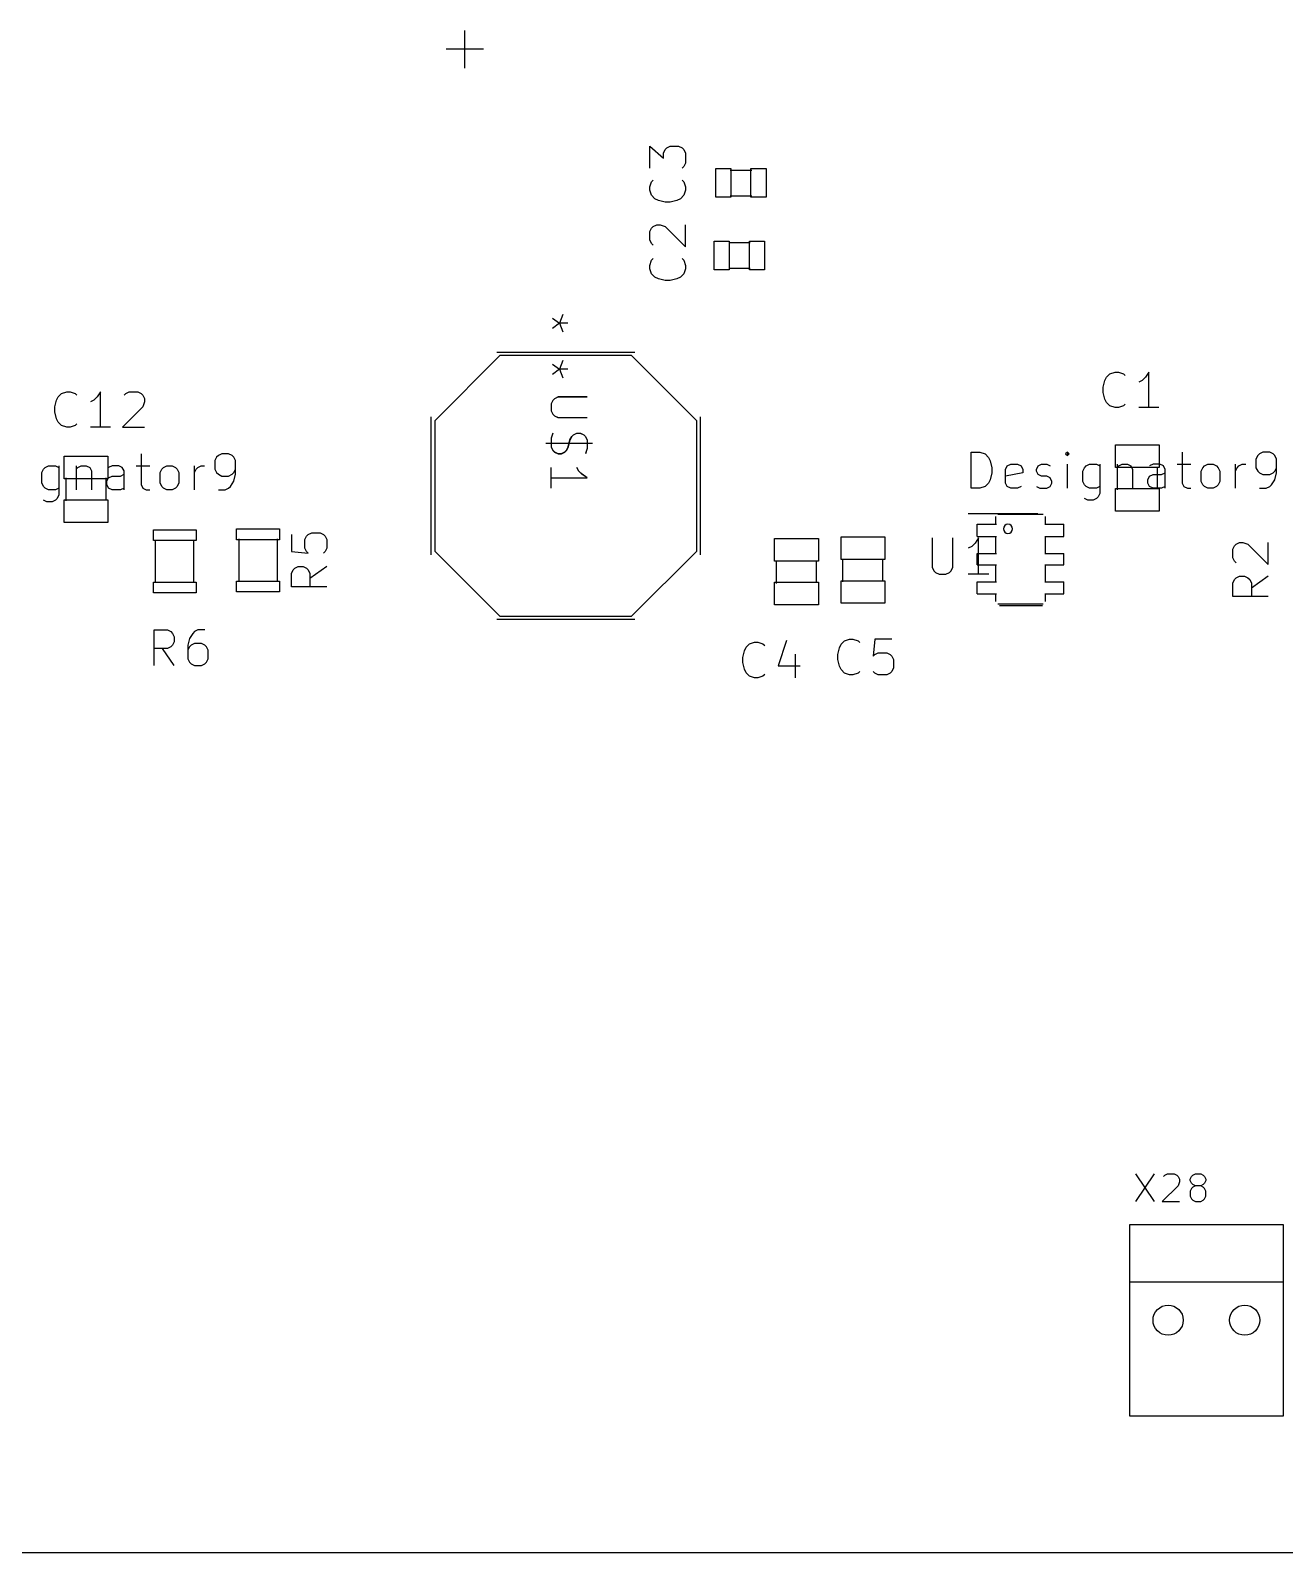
# Model space of a CAD drawing. Header units: millimetres. Extents: x 0 to 280, y 0 to 300.
# Drawn here: x 73.7 to 115.3, y 0 to 50.4 of the extents above; entities that cross this region are included whole.
import ezdxf

# ---------------------------------------------------------------- set-up
doc = ezdxf.new("R2010")
doc.units = ezdxf.units.MM
for name, color, linetype, true_color in [('Edge.Cuts', 254, 'CONTINUOUS', 0xd0d2cd), ('F.Fab', 9, 'CONTINUOUS', 0xafafaf), ('F.Silkscreen', 41, 'CONTINUOUS', 0xf2eda1)]:
    doc.layers.add(name, color=color, linetype=linetype, true_color=true_color)

msp = doc.modelspace()

# ---------------------------------------------------------------- linework, layer by layer
at = {"layer": 'Edge.Cuts', "linetype": 'CONTINUOUS'}
msp.add_line((0, 0), (280, 0), dxfattribs=at)
at = {"layer": 'Edge.Cuts'}
for centre in [(111.397, 7.698), (113.937, 7.698)]:
    msp.add_circle(centre, 0.5, dxfattribs=at)
at = {"layer": 'F.Fab', "linetype": 'CONTINUOUS'}
for p, q in [((88.083109, 49.180874), (88.083109, 50.427168)), ((88.706256, 49.804021), (87.459963, 49.804021)), ((96.4018, 44.9001), (96.4018, 45.8501)), ((96.4018, 45.8501), (96.9019, 45.8501)), ((96.884, 45.802), (97.596, 45.802)), ((96.9019, 45.8501), (96.9019, 44.9001)), ((97.5702, 44.9001), (97.5702, 45.8501)), ((97.5702, 45.8501), (98.0703, 45.8501)), ((98.0703, 45.8501), (98.0703, 44.9001)), ((96.9019, 44.9001), (96.4018, 44.9001)), ((96.884, 44.951), (97.596, 44.951)), ((98.0703, 44.9001), (97.5702, 44.9001)), ((96.3518, 42.5001), (96.3518, 43.4501)), ((96.3518, 43.4501), (96.8519, 43.4501)), ((96.834, 43.402), (97.546, 43.402)), ((96.8519, 43.4501), (96.8519, 42.5001)), ((97.5202, 42.5001), (97.5202, 43.4501)), ((97.5202, 43.4501), (98.0203, 43.4501)), ((98.0203, 43.4501), (98.0203, 42.5001)), ((96.8519, 42.5001), (96.3518, 42.5001)), ((96.834, 42.551), (97.546, 42.551)), ((98.0203, 42.5001), (97.5202, 42.5001)), ((89.2456, 39.658), (87.0866, 37.499)), ((93.6144, 39.658), (89.2456, 39.658)), ((90.992232, 39.37443), (91.219623, 39.203888)), ((90.992232, 39.37443), (91.219623, 39.203888)), ((91.333318, 39.488126), (91.219623, 39.203888)), ((91.333318, 39.488126), (91.219623, 39.203888)), ((95.7734, 37.499), (93.6144, 39.658)), ((91.219623, 39.203888), (90.992232, 39.033345)), ((91.219623, 39.203888), (90.992232, 39.033345)), ((91.503861, 39.203888), (91.219623, 39.203888)), ((91.219623, 39.203888), (91.333318, 38.919649)), ((91.503861, 39.203888), (91.219623, 39.203888)), ((91.219623, 39.203888), (91.333318, 38.919649)), ((91.001909, 38.168535), (90.945061, 38.05484)), ((90.945061, 38.05484), (90.945061, 37.827449)), ((90.945061, 37.827449), (91.001909, 37.713754)), ((91.002448, 38.170019), (90.945382, 38.055889)), ((90.945382, 38.055889), (90.945382, 37.827627)), ((90.945382, 37.827627), (91.002448, 37.713497)), ((91.058756, 38.225383), (91.001909, 38.168535)), ((91.059513, 38.227085), (91.002448, 38.170019)), ((91.172451, 38.28223), (91.058756, 38.225383)), ((91.173644, 38.28415), (91.059513, 38.227085)), ((92.138861, 38.28223), (91.172451, 38.28223)), ((92.143754, 38.28415), (91.173644, 38.28415)), ((87.0866, 37.499), (87.0866, 33.181)), ((91.001909, 37.713754), (91.058756, 37.656907)), ((91.002448, 37.713497), (91.059513, 37.656431)), ((91.058756, 37.656907), (91.172451, 37.600059)), ((91.059513, 37.656431), (91.173644, 37.599366)), ((91.172451, 37.600059), (92.138861, 37.600059)), ((91.173644, 37.599366), (92.143754, 37.599366)), ((95.7734, 33.181), (95.7734, 37.499)), ((91.001909, 37.08843), (90.945061, 36.917887)), ((90.945061, 36.917887), (90.945061, 36.633649)), ((91.002448, 37.085778), (90.945382, 36.914582)), ((90.945382, 36.914582), (90.945382, 36.629256)), ((91.513537, 36.633649), (91.570385, 36.86104)), ((91.516036, 36.629256), (91.573101, 36.857517)), ((91.570385, 36.86104), (91.627232, 36.974735)), ((91.573101, 36.857517), (91.630166, 36.971648)), ((91.627232, 36.974735), (91.68408, 37.031582)), ((91.630166, 36.971648), (91.687232, 37.028713)), ((91.68408, 37.031582), (91.797775, 37.08843)), ((91.687232, 37.028713), (91.801362, 37.085778)), ((91.797775, 37.08843), (91.91147, 37.08843)), ((91.801362, 37.085778), (91.915493, 37.085778)), ((91.91147, 37.08843), (92.025166, 37.031582)), ((91.915493, 37.085778), (92.029624, 37.028713)), ((92.025166, 37.031582), (92.082013, 36.974735)), ((92.029624, 37.028713), (92.086689, 36.971648)), ((92.082013, 36.974735), (92.138861, 36.86104)), ((92.086689, 36.971648), (92.143754, 36.857517)), ((92.138861, 36.86104), (92.138861, 36.576801)), ((92.143754, 36.857517), (92.143754, 36.57219)), ((74.8038, 35.5756), (74.8038, 36.3257)), ((74.8038, 36.3257), (76.2539, 36.3257)), ((76.2539, 36.3257), (76.2539, 35.5756)), ((92.31495, 36.743386), (90.774186, 36.743386)), ((92.309404, 36.747344), (90.774518, 36.747344)), ((90.945061, 36.633649), (91.001909, 36.519954)), ((90.945382, 36.629256), (91.002448, 36.515125)), ((91.001909, 36.519954), (91.058756, 36.463106)), ((91.002448, 36.515125), (91.059513, 36.45806)), ((91.058756, 36.463106), (91.172451, 36.406259)), ((91.059513, 36.45806), (91.173644, 36.400994)), ((91.172451, 36.406259), (91.286147, 36.406259)), ((91.173644, 36.400994), (91.287774, 36.400994)), ((91.286147, 36.406259), (91.399842, 36.463106)), ((91.287774, 36.400994), (91.401905, 36.45806)), ((91.399842, 36.463106), (91.456689, 36.519954)), ((91.401905, 36.45806), (91.45897, 36.515125)), ((91.456689, 36.519954), (91.513537, 36.633649)), ((91.45897, 36.515125), (91.516036, 36.629256)), ((92.138861, 36.576801), (92.082013, 36.406259)), ((92.143754, 36.57219), (92.086689, 36.400994)), ((109.6538, 35.9456), (109.6538, 36.6957)), ((109.6538, 36.6957), (111.1039, 36.6957)), ((111.1039, 36.6957), (111.1039, 35.9456)), ((90.945061, 35.269307), (90.945061, 35.951478)), ((90.945382, 35.259687), (90.945382, 35.944471)), ((91.854623, 35.837783), (91.797775, 35.951478)), ((91.858428, 35.830341), (91.801362, 35.944471)), ((91.968318, 35.724088), (91.854623, 35.837783)), ((91.972558, 35.71621), (91.858428, 35.830341)), ((111.1039, 35.9456), (109.6538, 35.9456)), ((109.72, 35.209), (109.72, 35.971)), ((111.04, 35.234), (111.04, 35.971)), ((76.2539, 35.5756), (74.8038, 35.5756)), ((74.87, 34.839), (74.87, 35.601)), ((76.19, 34.864), (76.19, 35.601)), ((90.945061, 35.610392), (92.138861, 35.610392)), ((90.945382, 35.602079), (92.143754, 35.602079)), ((92.138861, 35.610392), (91.968318, 35.724088)), ((92.143754, 35.602079), (91.972558, 35.71621)), ((74.8038, 34.1278), (74.8038, 34.8779)), ((74.8038, 34.8779), (76.2539, 34.8779)), ((76.2539, 34.8779), (76.2539, 34.1278)), ((109.6538, 34.4978), (109.6538, 35.2479)), ((109.6538, 35.2479), (111.1039, 35.2479)), ((111.1039, 35.2479), (111.1039, 34.4978)), ((105.6818, 34.0684), (105.6818, 34.3224)), ((105.758, 34.3986), (107.2566, 34.3986)), ((107.3328, 34.0684), (107.3328, 34.3224)), ((111.1039, 34.4978), (109.6538, 34.4978)), ((76.2539, 34.1278), (74.8038, 34.1278)), ((77.7588, 33.5258), (77.7588, 33.8814)), ((77.7588, 33.8814), (79.1812, 33.8814)), ((79.1812, 33.8814), (79.1812, 33.5258)), ((80.5188, 33.5558), (80.5188, 33.9114)), ((80.5188, 33.9114), (81.9412, 33.9114)), ((81.9412, 33.9114), (81.9412, 33.5558)), ((105.0722, 34.0684), (105.6818, 34.0684)), ((105.0722, 33.662), (105.0722, 34.0684)), ((105.6818, 34.0684), (105.7072, 34.0684)), ((107.3074, 34.0684), (107.3328, 34.0684)), ((107.3328, 34.0684), (107.9424, 34.0684)), ((107.9424, 33.662), (107.9424, 34.0684)), ((79.1812, 33.5258), (77.7588, 33.5258)), ((77.835, 32.1288), (77.835, 33.5512)), ((79.105, 32.1288), (79.105, 33.5512)), ((81.9412, 33.5558), (80.5188, 33.5558)), ((80.595, 33.5812), (80.595, 32.1588)), ((81.865, 33.5812), (81.865, 32.1588)), ((98.3538, 32.8456), (98.3538, 33.5957)), ((98.3538, 33.5957), (99.8039, 33.5957)), ((99.8039, 33.5957), (99.8039, 32.8456)), ((100.5538, 32.8956), (100.5538, 33.6457)), ((100.5538, 33.6457), (102.0039, 33.6457)), ((102.0039, 33.6457), (102.0039, 32.8956)), ((103.575849, 33.613754), (103.575849, 32.643644)), ((104.260633, 32.643644), (104.260633, 33.613754)), ((104.888352, 33.328428), (104.774221, 33.271362)), ((105.002482, 33.442558), (104.888352, 33.328428)), ((105.116613, 33.613754), (105.002482, 33.442558)), ((105.0722, 33.662), (105.6818, 33.662)), ((105.116613, 32.415382), (105.116613, 33.613754)), ((105.6818, 33.662), (105.7072, 33.662)), ((105.6818, 33.1032), (105.6818, 33.662)), ((107.3074, 33.662), (107.3328, 33.662)), ((107.3328, 33.662), (107.9424, 33.662)), ((107.3328, 33.1032), (107.3328, 33.662)), ((87.0866, 33.181), (89.2456, 31.022)), ((93.6144, 31.022), (95.7734, 33.181)), ((99.8039, 32.8456), (98.3538, 32.8456)), ((98.42, 32.109), (98.42, 32.871)), ((99.74, 32.134), (99.74, 32.871)), ((102.0039, 32.8956), (100.5538, 32.8956)), ((100.62, 32.159), (100.62, 32.921)), ((101.94, 32.184), (101.94, 32.921)), ((105.0722, 33.1032), (105.6818, 33.1032)), ((105.0722, 32.7222), (105.0722, 33.1032)), ((105.6818, 33.1032), (105.7072, 33.1032)), ((107.3074, 33.1032), (107.3328, 33.1032)), ((107.3328, 33.1032), (107.9424, 33.1032)), ((107.9424, 32.7222), (107.9424, 33.1032)), ((103.575849, 32.643644), (103.632915, 32.529513)), ((103.632915, 32.529513), (103.68998, 32.472448)), ((103.68998, 32.472448), (103.804111, 32.415382)), ((103.804111, 32.415382), (104.032372, 32.415382)), ((104.032372, 32.415382), (104.146503, 32.472448)), ((104.146503, 32.472448), (104.203568, 32.529513)), ((104.203568, 32.529513), (104.260633, 32.643644)), ((105.459005, 32.415382), (104.774221, 32.415382)), ((105.0722, 32.7222), (105.6818, 32.7222)), ((105.6818, 32.7222), (105.7072, 32.7222)), ((105.6818, 32.1634), (105.6818, 32.7222)), ((107.3074, 32.7222), (107.3328, 32.7222)), ((107.3328, 32.7222), (107.9424, 32.7222)), ((107.3328, 32.1634), (107.3328, 32.7222)), ((77.7588, 31.7986), (77.7588, 32.1542)), ((77.7588, 32.1542), (79.1812, 32.1542)), ((79.1812, 31.7986), (77.7588, 31.7986)), ((79.1812, 32.1542), (79.1812, 31.7986)), ((80.5188, 31.8286), (80.5188, 32.1842)), ((80.5188, 32.1842), (81.9412, 32.1842)), ((81.9412, 31.8286), (80.5188, 31.8286)), ((81.9412, 32.1842), (81.9412, 31.8286)), ((98.3538, 31.3978), (98.3538, 32.1479)), ((98.3538, 32.1479), (99.8039, 32.1479)), ((99.8039, 32.1479), (99.8039, 31.3978)), ((100.5538, 31.4478), (100.5538, 32.1979)), ((100.5538, 32.1979), (102.0039, 32.1979)), ((102.0039, 32.1979), (102.0039, 31.4478)), ((105.0722, 32.1634), (105.6818, 32.1634)), ((105.0722, 31.757), (105.0722, 32.1634)), ((105.6818, 32.1634), (105.7072, 32.1634)), ((107.3074, 32.1634), (107.3328, 32.1634)), ((107.3328, 32.1634), (107.9424, 32.1634)), ((107.9424, 31.757), (107.9424, 32.1634)), ((99.8039, 31.3978), (98.3538, 31.3978)), ((102.0039, 31.4478), (100.5538, 31.4478)), ((105.0722, 31.757), (105.6818, 31.757)), ((105.6818, 31.757), (105.7072, 31.757)), ((105.6818, 31.503), (105.6818, 31.757)), ((105.758, 31.4268), (107.2566, 31.4268)), ((107.3074, 31.757), (107.3328, 31.757)), ((107.3328, 31.757), (107.9424, 31.757)), ((107.3328, 31.503), (107.3328, 31.757)), ((89.2456, 31.022), (93.6144, 31.022))]:
    msp.add_line(p, q, dxfattribs=at)
at = {"layer": 'F.Fab'}
for centre in [(111.397, 7.698), (113.937, 7.698)]:
    msp.add_circle(centre, 0.5, dxfattribs=at)
for start, end in [(0, 180), (-180, 0)]:
    msp.add_arc((106.0882, 33.916), 0.1524, start, end, dxfattribs=at)
at = {"layer": 'F.Silkscreen', "linetype": 'CONTINUOUS'}
for p, q in [((94.219627, 45.861097), (94.219627, 46.589424)), ((94.219627, 46.589424), (94.667828, 46.197248)), ((94.667828, 46.365323), (94.723853, 46.477374)), ((94.723853, 46.477374), (94.779878, 46.533399)), ((94.779878, 46.533399), (94.891928, 46.589424)), ((94.891928, 46.589424), (95.172054, 46.589424)), ((95.172054, 46.589424), (95.284104, 46.533399)), ((95.284104, 46.533399), (95.34013, 46.477374)), ((95.34013, 46.477374), (95.396155, 46.365323)), ((94.667828, 46.197248), (94.667828, 46.365323)), ((95.34013, 45.917122), (95.284104, 45.861097)), ((95.396155, 46.029172), (95.34013, 45.917122)), ((95.396155, 46.365323), (95.396155, 46.029172)), ((94.219627, 45.24482), (94.275652, 45.412896)), ((94.275652, 45.412896), (94.331677, 45.468921)), ((95.284104, 45.468921), (95.34013, 45.412896)), ((95.34013, 45.412896), (95.396155, 45.24482)), ((94.219627, 45.13277), (94.219627, 45.24482)), ((94.275652, 44.964695), (94.219627, 45.13277)), ((94.387702, 44.852644), (94.275652, 44.964695)), ((95.34013, 44.964695), (95.228079, 44.852644)), ((95.396155, 45.13277), (95.34013, 44.964695)), ((95.396155, 45.24482), (95.396155, 45.13277)), ((94.499752, 44.796619), (94.387702, 44.852644)), ((94.723853, 44.740594), (94.499752, 44.796619)), ((94.891928, 44.740594), (94.723853, 44.740594)), ((95.116029, 44.796619), (94.891928, 44.740594)), ((95.228079, 44.852644), (95.116029, 44.796619)), ((94.219627, 43.765323), (94.275652, 43.877374)), ((94.275652, 43.877374), (94.331677, 43.933399)), ((94.331677, 43.933399), (94.443727, 43.989424)), ((94.443727, 43.989424), (94.555778, 43.989424)), ((94.555778, 43.989424), (94.723853, 43.933399)), ((94.723853, 43.933399), (95.396155, 43.261097)), ((95.396155, 43.261097), (95.396155, 43.989424)), ((94.219627, 43.485198), (94.219627, 43.765323)), ((94.275652, 43.373147), (94.219627, 43.485198)), ((94.331677, 43.317122), (94.275652, 43.373147)), ((94.275652, 42.812896), (94.331677, 42.868921)), ((95.284104, 42.868921), (95.34013, 42.812896)), ((94.219627, 42.64482), (94.275652, 42.812896)), ((94.219627, 42.53277), (94.219627, 42.64482)), ((94.275652, 42.364695), (94.219627, 42.53277)), ((94.387702, 42.252644), (94.275652, 42.364695)), ((95.34013, 42.364695), (95.228079, 42.252644)), ((95.34013, 42.812896), (95.396155, 42.64482)), ((95.396155, 42.53277), (95.34013, 42.364695)), ((95.396155, 42.64482), (95.396155, 42.53277)), ((94.499752, 42.196619), (94.387702, 42.252644)), ((94.723853, 42.140594), (94.499752, 42.196619)), ((94.891928, 42.140594), (94.723853, 42.140594)), ((95.116029, 42.196619), (94.891928, 42.140594)), ((95.228079, 42.252644), (95.116029, 42.196619)), ((90.992232, 40.89843), (91.219623, 40.727888)), ((90.992232, 40.89843), (91.219623, 40.727888)), ((91.333318, 41.012126), (91.219623, 40.727888)), ((91.333318, 41.012126), (91.219623, 40.727888)), ((91.219623, 40.727888), (90.992232, 40.557345)), ((91.219623, 40.727888), (90.992232, 40.557345)), ((91.503861, 40.727888), (91.219623, 40.727888)), ((91.219623, 40.727888), (91.333318, 40.443649)), ((91.503861, 40.727888), (91.219623, 40.727888)), ((91.219623, 40.727888), (91.333318, 40.443649)), ((93.716, 39.7596), (89.144, 39.7596)), ((109.3016, 38.82871), (109.357625, 38.94076)), ((109.357625, 38.94076), (109.469676, 39.05281)), ((109.469676, 39.05281), (109.637751, 39.108835)), ((109.637751, 39.108835), (109.749801, 39.108835)), ((109.749801, 39.108835), (109.917877, 39.05281)), ((109.917877, 39.05281), (109.973902, 38.996785)), ((110.646204, 38.94076), (110.534153, 38.82871)), ((110.758254, 39.108835), (110.646204, 38.94076)), ((110.758254, 37.932307), (110.758254, 39.108835)), ((74.607122, 38.29076), (74.719173, 38.40281)), ((74.719173, 38.40281), (74.887248, 38.458835)), ((74.887248, 38.458835), (74.999298, 38.458835)), ((74.999298, 38.458835), (75.167374, 38.40281)), ((75.167374, 38.40281), (75.223399, 38.346785)), ((76.007751, 38.458835), (75.895701, 38.29076)), ((76.007751, 37.282307), (76.007751, 38.458835)), ((76.792103, 38.346785), (76.848128, 38.40281)), ((76.848128, 38.40281), (76.960179, 38.458835)), ((76.960179, 38.458835), (77.240304, 38.458835)), ((77.240304, 38.458835), (77.352355, 38.40281)), ((77.352355, 38.40281), (77.40838, 38.346785)), ((77.40838, 38.346785), (77.464405, 38.234735)), ((109.245575, 38.604609), (109.3016, 38.82871)), ((109.245575, 38.436534), (109.245575, 38.604609)), ((109.3016, 38.212433), (109.245575, 38.436534)), ((110.534153, 38.82871), (110.422103, 38.772685)), ((74.495072, 37.954609), (74.551097, 38.17871)), ((74.495072, 37.786534), (74.495072, 37.954609)), ((74.551097, 38.17871), (74.607122, 38.29076)), ((75.78365, 38.17871), (75.6716, 38.122685)), ((75.895701, 38.29076), (75.78365, 38.17871)), ((77.40838, 37.954609), (76.736078, 37.282307)), ((77.464405, 38.122685), (77.40838, 37.954609)), ((77.464405, 38.234735), (77.464405, 38.122685)), ((109.357625, 38.100383), (109.3016, 38.212433)), ((109.469676, 37.988333), (109.357625, 38.100383)), ((109.637751, 37.932307), (109.469676, 37.988333)), ((109.749801, 37.932307), (109.637751, 37.932307)), ((109.917877, 37.988333), (109.749801, 37.932307)), ((109.973902, 38.044358), (109.917877, 37.988333)), ((111.094405, 37.932307), (110.422103, 37.932307)), ((74.551097, 37.562433), (74.495072, 37.786534)), ((74.607122, 37.450383), (74.551097, 37.562433)), ((74.719173, 37.338333), (74.607122, 37.450383)), ((74.887248, 37.282307), (74.719173, 37.338333)), ((75.167374, 37.338333), (74.999298, 37.282307)), ((75.223399, 37.394358), (75.167374, 37.338333)), ((86.9596, 37.626), (86.9596, 33.054)), ((95.9004, 33.054), (95.9004, 37.626)), ((74.999298, 37.282307), (74.887248, 37.282307)), ((76.343902, 37.282307), (75.6716, 37.282307)), ((76.736078, 37.282307), (77.464405, 37.282307)), ((77.355427, 36.403661), (77.355427, 35.380404)), ((79.913569, 36.346813), (79.856722, 36.289966)), ((80.027264, 36.403661), (79.913569, 36.346813)), ((80.254655, 36.403661), (80.027264, 36.403661)), ((80.36835, 36.346813), (80.254655, 36.403661)), ((80.425198, 36.289966), (80.36835, 36.346813)), ((104.873169, 35.259861), (104.873169, 36.453661)), ((104.873169, 36.453661), (105.157407, 36.453661)), ((105.157407, 36.453661), (105.32795, 36.396813)), ((105.32795, 36.396813), (105.441645, 36.283118)), ((108.056636, 36.453661), (107.999788, 36.396813)), ((107.999788, 36.396813), (108.056636, 36.339966)), ((108.113483, 36.396813), (108.056636, 36.453661)), ((108.056636, 36.453661), (108.056636, 36.339966)), ((108.056636, 36.339966), (108.113483, 36.396813)), ((111.865427, 36.453661), (111.865427, 35.430404)), ((114.366722, 36.339966), (114.309874, 36.22627)), ((114.423569, 36.396813), (114.366722, 36.339966)), ((114.537264, 36.453661), (114.423569, 36.396813)), ((114.764655, 36.453661), (114.537264, 36.453661)), ((114.87835, 36.396813), (114.764655, 36.453661)), ((114.935198, 36.339966), (114.87835, 36.396813)), ((114.992045, 36.22627), (114.935198, 36.339966)), ((74.058264, 35.778337), (74.115112, 35.892032)), ((74.115112, 35.892032), (74.171959, 35.94888)), ((74.171959, 35.94888), (74.285654, 36.005728)), ((74.285654, 36.005728), (74.513045, 36.005728)), ((74.513045, 36.005728), (74.62674, 35.94888)), ((74.62674, 36.005728), (74.62674, 35.039318)), ((75.195217, 36.005728), (75.195217, 35.209861)), ((75.195217, 35.892032), (75.252064, 35.94888)), ((75.252064, 35.94888), (75.365759, 36.005728)), ((75.365759, 36.005728), (75.536302, 36.005728)), ((75.536302, 36.005728), (75.649998, 35.94888)), ((75.649998, 35.94888), (75.706845, 35.835185)), ((75.706845, 35.835185), (75.706845, 35.209861)), ((76.389017, 36.005728), (76.275322, 35.94888)), ((76.616407, 36.005728), (76.389017, 36.005728)), ((76.730103, 35.94888), (76.616407, 36.005728)), ((76.78695, 35.835185), (76.730103, 35.94888)), ((76.78695, 35.209861), (76.78695, 35.835185)), ((77.184884, 36.005728), (77.639665, 36.005728)), ((77.98075, 35.778337), (78.037598, 35.892032)), ((78.037598, 35.892032), (78.094445, 35.94888)), ((78.094445, 35.94888), (78.20814, 36.005728)), ((78.20814, 36.005728), (78.378683, 36.005728)), ((78.378683, 36.005728), (78.492379, 35.94888)), ((78.492379, 35.94888), (78.549226, 35.892032)), ((78.549226, 35.892032), (78.606074, 35.778337)), ((79.117703, 35.209861), (79.117703, 36.005728)), ((79.117703, 35.778337), (79.17455, 35.892032)), ((79.17455, 35.892032), (79.231398, 35.94888)), ((79.231398, 35.94888), (79.345093, 36.005728)), ((79.345093, 36.005728), (79.458788, 36.005728)), ((79.856722, 36.289966), (79.799874, 36.17627)), ((79.799874, 36.17627), (79.799874, 35.892032)), ((79.799874, 35.892032), (79.856722, 35.778337)), ((80.482045, 36.17627), (80.425198, 36.289966)), ((80.425198, 35.778337), (80.482045, 35.892032)), ((80.482045, 35.721489), (80.482045, 36.17627)), ((105.441645, 36.283118), (105.498492, 36.169423)), ((105.498492, 36.169423), (105.55534, 35.942032)), ((105.55534, 35.942032), (105.55534, 35.771489)), ((106.010121, 35.885185), (106.066969, 35.99888)), ((106.010121, 35.430404), (106.010121, 35.885185)), ((106.066969, 35.99888), (106.180664, 36.055728)), ((106.180664, 36.055728), (106.408054, 36.055728)), ((106.408054, 36.055728), (106.52175, 35.99888)), ((106.52175, 35.99888), (106.578597, 35.885185)), ((106.578597, 35.885185), (106.578597, 35.771489)), ((107.033378, 35.885185), (107.090226, 35.99888)), ((107.033378, 35.828337), (107.033378, 35.885185)), ((107.090226, 35.714642), (107.033378, 35.828337)), ((107.090226, 35.99888), (107.203921, 36.055728)), ((107.203921, 36.055728), (107.374464, 36.055728)), ((107.374464, 36.055728), (107.488159, 35.99888)), ((108.056636, 35.259861), (108.056636, 36.055728)), ((108.568264, 35.828337), (108.625112, 35.942032)), ((108.568264, 35.487251), (108.568264, 35.828337)), ((108.625112, 35.942032), (108.681959, 35.99888)), ((108.681959, 35.99888), (108.795654, 36.055728)), ((108.795654, 36.055728), (109.023045, 36.055728)), ((109.023045, 36.055728), (109.13674, 35.99888)), ((109.13674, 36.055728), (109.13674, 35.089318)), ((109.705217, 36.055728), (109.705217, 35.259861)), ((109.705217, 35.942032), (109.762064, 35.99888)), ((109.762064, 35.99888), (109.875759, 36.055728)), ((109.875759, 36.055728), (110.046302, 36.055728)), ((110.046302, 36.055728), (110.159998, 35.99888)), ((110.159998, 35.99888), (110.216845, 35.885185)), ((110.216845, 35.885185), (110.216845, 35.259861)), ((110.899017, 36.055728), (110.785322, 35.99888)), ((111.126407, 36.055728), (110.899017, 36.055728)), ((111.240103, 35.99888), (111.126407, 36.055728)), ((111.29695, 35.885185), (111.240103, 35.99888)), ((111.29695, 35.259861), (111.29695, 35.885185)), ((111.694884, 36.055728), (112.149665, 36.055728)), ((112.49075, 35.828337), (112.547598, 35.942032)), ((112.49075, 35.487251), (112.49075, 35.828337)), ((112.547598, 35.942032), (112.604445, 35.99888)), ((112.604445, 35.99888), (112.71814, 36.055728)), ((112.71814, 36.055728), (112.888683, 36.055728)), ((112.888683, 36.055728), (113.002379, 35.99888)), ((113.002379, 35.99888), (113.059226, 35.942032)), ((113.059226, 35.942032), (113.116074, 35.828337)), ((113.116074, 35.828337), (113.116074, 35.487251)), ((113.627703, 35.259861), (113.627703, 36.055728)), ((113.627703, 35.828337), (113.68455, 35.942032)), ((113.68455, 35.942032), (113.741398, 35.99888)), ((113.741398, 35.99888), (113.855093, 36.055728)), ((113.855093, 36.055728), (113.968788, 36.055728)), ((114.309874, 36.22627), (114.309874, 35.942032)), ((114.309874, 35.942032), (114.366722, 35.828337)), ((114.366722, 35.828337), (114.423569, 35.771489)), ((114.87835, 35.771489), (114.935198, 35.828337)), ((114.935198, 35.828337), (114.992045, 35.942032)), ((114.992045, 35.771489), (114.992045, 36.22627)), ((74.058264, 35.437251), (74.058264, 35.778337)), ((74.115112, 35.323556), (74.058264, 35.437251)), ((74.171959, 35.266709), (74.115112, 35.323556)), ((76.218474, 35.494099), (76.275322, 35.607794)), ((76.218474, 35.380404), (76.218474, 35.494099)), ((76.275322, 35.266709), (76.218474, 35.380404)), ((76.275322, 35.607794), (76.389017, 35.664642)), ((76.389017, 35.664642), (76.673255, 35.664642)), ((76.673255, 35.664642), (76.78695, 35.721489)), ((77.355427, 35.380404), (77.412274, 35.266709)), ((77.98075, 35.437251), (77.98075, 35.778337)), ((78.037598, 35.323556), (77.98075, 35.437251)), ((78.094445, 35.266709), (78.037598, 35.323556)), ((78.549226, 35.323556), (78.492379, 35.266709)), ((78.606074, 35.437251), (78.549226, 35.323556)), ((78.606074, 35.778337), (78.606074, 35.437251)), ((79.856722, 35.778337), (79.913569, 35.721489)), ((79.913569, 35.721489), (80.027264, 35.664642)), ((80.027264, 35.664642), (80.254655, 35.664642)), ((80.254655, 35.664642), (80.36835, 35.721489)), ((80.254655, 35.266709), (80.311503, 35.323556)), ((80.311503, 35.323556), (80.425198, 35.494099)), ((80.36835, 35.721489), (80.425198, 35.778337)), ((80.425198, 35.494099), (80.482045, 35.721489)), ((105.32795, 35.316709), (105.157407, 35.259861)), ((105.441645, 35.430404), (105.32795, 35.316709)), ((105.498492, 35.544099), (105.441645, 35.430404)), ((105.55534, 35.771489), (105.498492, 35.544099)), ((106.578597, 35.771489), (106.010121, 35.657794)), ((106.066969, 35.316709), (106.010121, 35.430404)), ((106.180664, 35.259861), (106.066969, 35.316709)), ((106.52175, 35.316709), (106.408054, 35.259861)), ((107.033378, 35.316709), (107.147073, 35.259861)), ((107.203921, 35.657794), (107.090226, 35.714642)), ((107.374464, 35.657794), (107.203921, 35.657794)), ((107.488159, 35.600947), (107.374464, 35.657794)), ((107.374464, 35.259861), (107.488159, 35.316709)), ((107.545007, 35.487251), (107.488159, 35.600947)), ((107.488159, 35.316709), (107.545007, 35.430404)), ((107.545007, 35.430404), (107.545007, 35.487251)), ((108.625112, 35.373556), (108.568264, 35.487251)), ((108.681959, 35.316709), (108.625112, 35.373556)), ((108.795654, 35.259861), (108.681959, 35.316709)), ((109.13674, 35.316709), (109.023045, 35.259861)), ((110.728474, 35.544099), (110.785322, 35.657794)), ((110.728474, 35.430404), (110.728474, 35.544099)), ((110.785322, 35.316709), (110.728474, 35.430404)), ((110.785322, 35.657794), (110.899017, 35.714642)), ((110.899017, 35.259861), (110.785322, 35.316709)), ((110.899017, 35.714642), (111.183255, 35.714642)), ((111.183255, 35.714642), (111.29695, 35.771489)), ((111.29695, 35.316709), (111.183255, 35.259861)), ((111.865427, 35.430404), (111.922274, 35.316709)), ((111.922274, 35.316709), (112.035969, 35.259861)), ((112.547598, 35.373556), (112.49075, 35.487251)), ((112.604445, 35.316709), (112.547598, 35.373556)), ((112.71814, 35.259861), (112.604445, 35.316709)), ((113.002379, 35.316709), (112.888683, 35.259861)), ((113.059226, 35.373556), (113.002379, 35.316709)), ((113.116074, 35.487251), (113.059226, 35.373556)), ((114.423569, 35.771489), (114.537264, 35.714642)), ((114.537264, 35.714642), (114.764655, 35.714642)), ((114.65096, 35.259861), (114.764655, 35.316709)), ((114.764655, 35.714642), (114.87835, 35.771489)), ((114.764655, 35.316709), (114.821503, 35.373556)), ((114.821503, 35.373556), (114.935198, 35.544099)), ((114.935198, 35.544099), (114.992045, 35.771489)), ((74.228807, 34.811928), (74.115112, 34.868775)), ((74.285654, 35.209861), (74.171959, 35.266709)), ((74.39935, 34.811928), (74.228807, 34.811928)), ((74.513045, 35.209861), (74.285654, 35.209861)), ((74.513045, 34.868775), (74.39935, 34.811928)), ((74.62674, 35.266709), (74.513045, 35.209861)), ((74.569893, 34.925623), (74.513045, 34.868775)), ((74.62674, 35.039318), (74.569893, 34.925623)), ((76.389017, 35.209861), (76.275322, 35.266709)), ((76.673255, 35.209861), (76.389017, 35.209861)), ((76.78695, 35.266709), (76.673255, 35.209861)), ((77.412274, 35.266709), (77.525969, 35.209861)), ((77.525969, 35.209861), (77.639665, 35.209861)), ((78.20814, 35.209861), (78.094445, 35.266709)), ((78.378683, 35.209861), (78.20814, 35.209861)), ((78.492379, 35.266709), (78.378683, 35.209861)), ((79.913569, 35.209861), (80.14096, 35.209861)), ((80.14096, 35.209861), (80.254655, 35.266709)), ((105.157407, 35.259861), (104.873169, 35.259861)), ((106.408054, 35.259861), (106.180664, 35.259861)), ((107.147073, 35.259861), (107.374464, 35.259861)), ((108.738807, 34.861928), (108.625112, 34.918775)), ((108.90935, 34.861928), (108.738807, 34.861928)), ((109.023045, 35.259861), (108.795654, 35.259861)), ((109.023045, 34.918775), (108.90935, 34.861928)), ((109.079893, 34.975623), (109.023045, 34.918775)), ((109.13674, 35.089318), (109.079893, 34.975623)), ((111.183255, 35.259861), (110.899017, 35.259861)), ((112.035969, 35.259861), (112.149665, 35.259861)), ((112.888683, 35.259861), (112.71814, 35.259861)), ((114.423569, 35.259861), (114.65096, 35.259861)), ((104.7674, 34.424), (107.0788, 34.424)), ((82.334627, 33.728399), (82.334627, 33.168147)), ((82.782828, 33.560323), (82.838853, 33.672374)), ((82.782828, 33.280198), (82.782828, 33.560323)), ((82.838853, 33.672374), (82.894878, 33.728399)), ((82.894878, 33.728399), (83.006928, 33.784424)), ((83.006928, 33.784424), (83.287054, 33.784424)), ((83.287054, 33.784424), (83.399104, 33.728399)), ((83.399104, 33.728399), (83.45513, 33.672374)), ((83.45513, 33.672374), (83.511155, 33.560323)), ((83.511155, 33.560323), (83.511155, 33.280198)), ((113.541164, 33.240304), (113.597189, 33.352355)), ((113.597189, 33.352355), (113.653214, 33.40838)), ((113.653214, 33.40838), (113.765264, 33.464405)), ((113.765264, 33.464405), (113.877315, 33.464405)), ((113.877315, 33.464405), (114.04539, 33.40838)), ((114.04539, 33.40838), (114.717692, 32.736078)), ((114.717692, 32.736078), (114.717692, 33.464405)), ((82.334627, 33.168147), (82.894878, 33.112122)), ((82.838853, 33.168147), (82.782828, 33.280198)), ((82.894878, 33.112122), (82.838853, 33.168147)), ((83.45513, 33.168147), (83.399104, 33.112122)), ((83.511155, 33.280198), (83.45513, 33.168147)), ((113.541164, 32.960179), (113.541164, 33.240304)), ((113.597189, 32.848128), (113.541164, 32.960179)), ((113.653214, 32.792103), (113.597189, 32.848128)), ((82.334627, 32.43982), (82.390652, 32.551871)), ((82.334627, 31.991619), (82.334627, 32.43982)), ((82.390652, 32.551871), (82.446677, 32.607896)), ((82.446677, 32.607896), (82.558727, 32.663921)), ((82.558727, 32.663921), (82.726803, 32.663921)), ((82.726803, 32.663921), (82.838853, 32.607896)), ((82.838853, 32.607896), (82.894878, 32.551871)), ((82.894878, 32.551871), (82.950903, 32.43982)), ((83.511155, 32.663921), (82.950903, 32.271745)), ((82.950903, 32.43982), (82.950903, 31.991619)), ((113.597189, 32.231852), (113.653214, 32.287877)), ((113.653214, 32.287877), (113.765264, 32.343902)), ((113.765264, 32.343902), (113.93334, 32.343902)), ((113.93334, 32.343902), (114.04539, 32.287877)), ((114.04539, 32.287877), (114.101415, 32.231852)), ((114.717692, 32.343902), (114.15744, 31.951726)), ((83.511155, 31.991619), (82.334627, 31.991619)), ((113.541164, 32.119801), (113.597189, 32.231852)), ((113.541164, 31.6716), (113.541164, 32.119801)), ((114.101415, 32.231852), (114.15744, 32.119801)), ((114.15744, 32.119801), (114.15744, 31.6716)), ((105.8088, 31.376), (107.2312, 31.376)), ((114.717692, 31.6716), (113.541164, 31.6716)), ((89.144, 30.9204), (93.716, 30.9204)), ((77.781619, 29.388844), (77.781619, 30.565372)), ((77.781619, 30.565372), (78.22982, 30.565372)), ((78.22982, 30.565372), (78.341871, 30.509347)), ((78.341871, 30.509347), (78.397896, 30.453322)), ((78.397896, 30.453322), (78.453921, 30.341272)), ((78.453921, 30.341272), (78.453921, 30.173196)), ((78.958147, 30.285247), (78.902122, 30.061146)), ((79.070198, 30.453322), (78.958147, 30.285247)), ((79.126223, 30.509347), (79.070198, 30.453322)), ((79.238273, 30.565372), (79.126223, 30.509347)), ((79.462374, 30.565372), (79.238273, 30.565372)), ((100.669676, 30.20281), (100.837751, 30.258835)), ((100.837751, 30.258835), (100.949801, 30.258835)), ((100.949801, 30.258835), (101.117877, 30.20281)), ((101.678128, 30.258835), (101.622103, 29.698584)), ((102.23838, 30.258835), (101.678128, 30.258835)), ((78.22982, 29.949096), (77.781619, 29.949096)), ((78.453921, 29.388844), (78.061745, 29.949096)), ((78.341871, 30.005121), (78.22982, 29.949096)), ((78.397896, 30.061146), (78.341871, 30.005121)), ((78.453921, 30.173196), (78.397896, 30.061146)), ((78.902122, 30.061146), (78.902122, 29.612945)), ((78.958147, 30.005121), (78.902122, 29.893071)), ((79.014172, 30.061146), (78.958147, 30.005121)), ((79.126223, 30.117171), (79.014172, 30.061146)), ((79.350323, 30.117171), (79.126223, 30.117171)), ((79.462374, 30.061146), (79.350323, 30.117171)), ((79.518399, 30.005121), (79.462374, 30.061146)), ((79.574424, 29.893071), (79.518399, 30.005121)), ((79.574424, 29.612945), (79.574424, 29.893071)), ((97.295575, 29.654609), (97.3516, 29.87871)), ((97.3516, 29.87871), (97.407625, 29.99076)), ((97.407625, 29.99076), (97.519676, 30.10281)), ((97.519676, 30.10281), (97.687751, 30.158835)), ((97.687751, 30.158835), (97.799801, 30.158835)), ((97.799801, 30.158835), (97.967877, 30.10281)), ((97.967877, 30.10281), (98.023902, 30.046785)), ((98.752229, 30.214861), (98.472103, 29.374483)), ((99.032355, 29.766659), (99.032355, 28.982307)), ((100.445575, 29.754609), (100.5016, 29.97871)), ((100.445575, 29.586534), (100.445575, 29.754609)), ((100.5016, 29.97871), (100.557625, 30.09076)), ((100.557625, 30.09076), (100.669676, 30.20281)), ((101.117877, 30.20281), (101.173902, 30.146785)), ((101.622103, 29.698584), (101.678128, 29.754609)), ((101.678128, 29.754609), (101.790179, 29.810634)), ((101.790179, 29.810634), (102.070304, 29.810634)), ((102.070304, 29.810634), (102.182355, 29.754609)), ((102.182355, 29.754609), (102.23838, 29.698584)), ((78.902122, 29.612945), (78.958147, 29.500895)), ((78.958147, 29.500895), (79.014172, 29.44487)), ((79.014172, 29.44487), (79.126223, 29.388844)), ((79.126223, 29.388844), (79.350323, 29.388844)), ((79.350323, 29.388844), (79.462374, 29.44487)), ((79.462374, 29.44487), (79.518399, 29.500895)), ((79.518399, 29.500895), (79.574424, 29.612945)), ((97.295575, 29.486534), (97.295575, 29.654609)), ((97.3516, 29.262433), (97.295575, 29.486534)), ((97.407625, 29.150383), (97.3516, 29.262433)), ((98.472103, 29.374483), (99.20043, 29.374483)), ((100.5016, 29.362433), (100.445575, 29.586534)), ((100.557625, 29.250383), (100.5016, 29.362433)), ((100.669676, 29.138333), (100.557625, 29.250383)), ((102.23838, 29.698584), (102.294405, 29.586534)), ((102.294405, 29.306408), (102.23838, 29.194358)), ((102.294405, 29.586534), (102.294405, 29.306408)), ((97.519676, 29.038333), (97.407625, 29.150383)), ((97.687751, 28.982307), (97.519676, 29.038333)), ((97.799801, 28.982307), (97.687751, 28.982307)), ((97.967877, 29.038333), (97.799801, 28.982307)), ((98.023902, 29.094358), (97.967877, 29.038333)), ((100.837751, 29.082307), (100.669676, 29.138333)), ((100.949801, 29.082307), (100.837751, 29.082307)), ((101.117877, 29.138333), (100.949801, 29.082307)), ((101.173902, 29.194358), (101.117877, 29.138333)), ((101.678128, 29.138333), (101.622103, 29.194358)), ((101.790179, 29.082307), (101.678128, 29.138333)), ((102.070304, 29.082307), (101.790179, 29.082307)), ((102.182355, 29.138333), (102.070304, 29.082307)), ((102.23838, 29.194358), (102.182355, 29.138333)), ((110.319237, 12.550463), (110.93561, 11.625903)), ((110.93561, 12.550463), (110.319237, 11.625903)), ((111.72809, 12.154223), (111.19977, 11.625903)), ((111.243796, 12.46241), (111.287823, 12.506436)), ((111.287823, 12.506436), (111.375876, 12.550463)), ((111.375876, 12.550463), (111.59601, 12.550463)), ((111.59601, 12.550463), (111.684063, 12.506436)), ((111.684063, 12.506436), (111.72809, 12.46241)), ((111.72809, 12.46241), (111.772116, 12.374356)), ((111.772116, 12.286303), (111.72809, 12.154223)), ((111.772116, 12.374356), (111.772116, 12.286303)), ((112.124329, 12.374356), (112.168356, 12.46241)), ((112.124329, 12.33033), (112.124329, 12.374356)), ((112.168356, 12.242276), (112.124329, 12.33033)), ((112.168356, 12.46241), (112.212383, 12.506436)), ((112.212383, 12.19825), (112.168356, 12.242276)), ((112.212383, 12.110196), (112.168356, 12.06617)), ((112.212383, 12.506436), (112.300436, 12.550463)), ((112.300436, 12.154223), (112.212383, 12.19825)), ((112.300436, 12.154223), (112.212383, 12.110196)), ((112.300436, 12.550463), (112.476543, 12.550463)), ((112.476543, 12.154223), (112.300436, 12.154223)), ((112.476543, 12.550463), (112.564596, 12.506436)), ((112.564596, 12.19825), (112.476543, 12.154223)), ((112.564596, 12.110196), (112.476543, 12.154223)), ((112.564596, 12.506436), (112.608623, 12.46241)), ((112.608623, 12.242276), (112.564596, 12.19825)), ((112.608623, 12.06617), (112.564596, 12.110196)), ((112.608623, 12.46241), (112.652649, 12.374356)), ((112.652649, 12.33033), (112.608623, 12.242276)), ((112.652649, 12.374356), (112.652649, 12.33033)), ((111.19977, 11.625903), (111.772116, 11.625903)), ((112.168356, 12.06617), (112.124329, 11.978116)), ((112.124329, 11.978116), (112.124329, 11.80201)), ((112.124329, 11.80201), (112.168356, 11.713956)), ((112.168356, 11.713956), (112.212383, 11.66993)), ((112.212383, 11.66993), (112.300436, 11.625903)), ((112.300436, 11.625903), (112.476543, 11.625903)), ((112.476543, 11.625903), (112.564596, 11.66993)), ((112.564596, 11.66993), (112.608623, 11.713956)), ((112.652649, 11.978116), (112.608623, 12.06617)), ((112.608623, 11.713956), (112.652649, 11.80201)), ((112.652649, 11.80201), (112.652649, 11.978116)), ((110.127, 10.873), (115.207, 10.873)), ((110.127, 8.968), (110.127, 10.873)), ((115.207, 10.873), (115.207, 8.968)), ((110.127, 8.968), (115.207, 8.968)), ((110.127, 4.523), (110.127, 8.968)), ((115.207, 8.968), (115.207, 4.523)), ((115.207, 4.523), (110.127, 4.523))]:
    msp.add_line(p, q, dxfattribs=at)
at = {"layer": 'F.Silkscreen'}
for centre in [(111.397, 7.698), (113.937, 7.698)]:
    msp.add_circle(centre, 0.5, dxfattribs=at)

doc.saveas('drawing.dxf')
